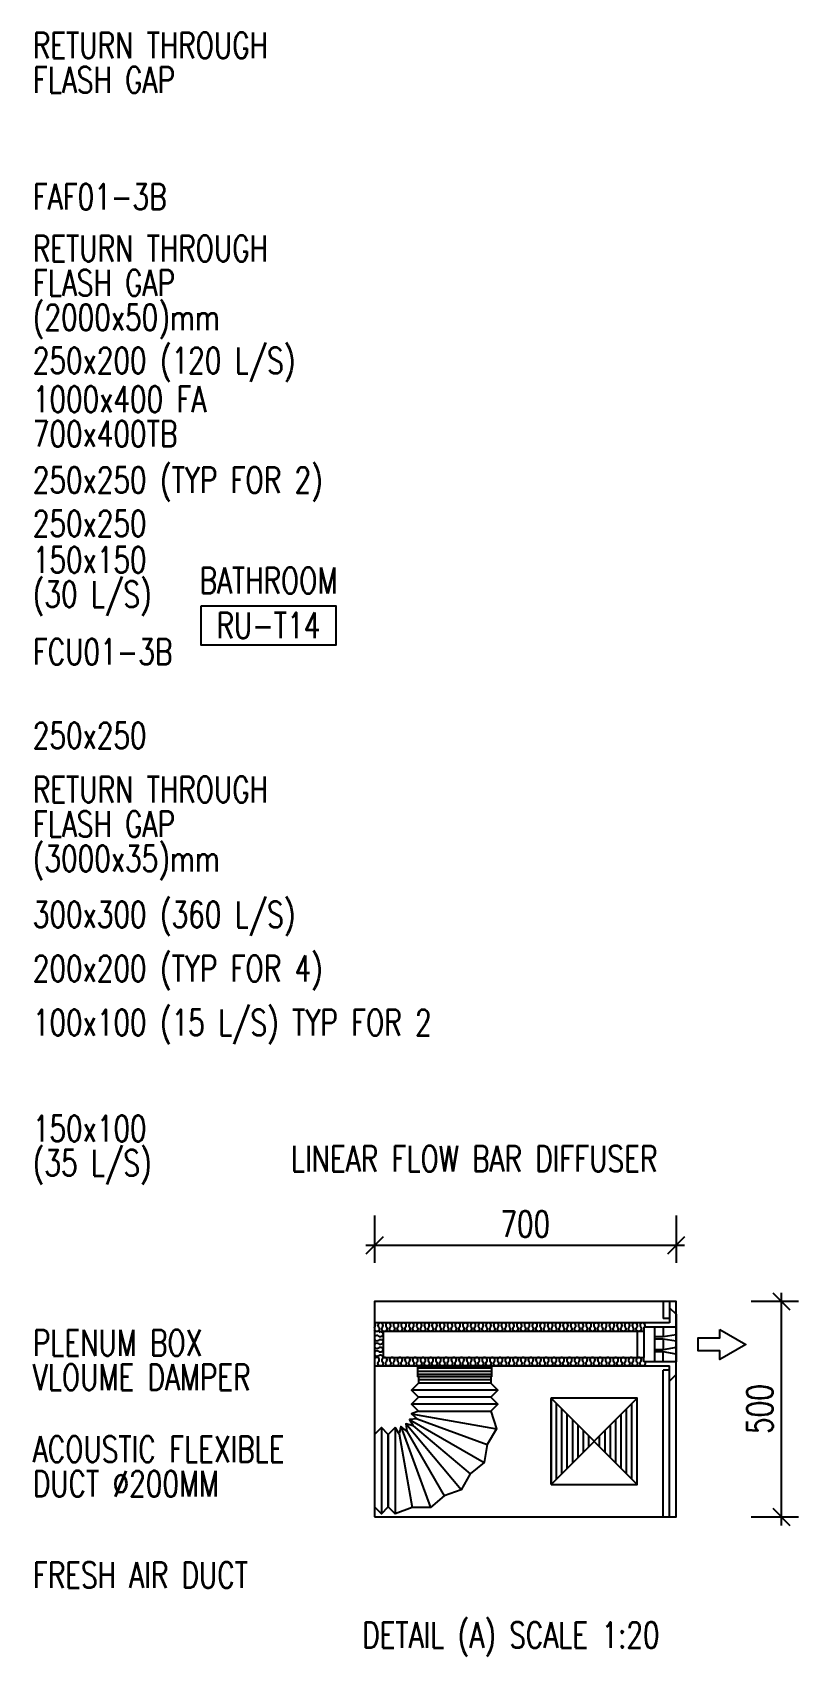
# Model space of a CAD drawing. Header units: millimetres. Extents: x 8426 to 52612, y 34067 to 55672.
# Drawn here: x 43722 to 52612, y 34067 to 52911 of the extents above; entities that cross this region are included whole.
import ezdxf
from ezdxf.enums import TextEntityAlignment as Align

# ---------------------------------------------------------------- set-up
doc = ezdxf.new("R2010")
doc.units = ezdxf.units.MM
doc.layers.add('AGRMNANT', color=1, linetype='Continuous', lineweight=25)
doc.layers.add('AGRMNONT', color=1, linetype='Continuous', lineweight=25)
for name, color, linetype in [('RU-MD03XXB1$0$MDXXXXXG', 2, 'Continuous'), ('RU-MD03XXB1$0$MDXXXXXT', 11, 'Continuous'), ('RU-MD03XXB1$0$MPVENRNT', 4, 'Continuous'), ('RU-MD03XXB1$0$MPVENSNT', 11, 'Continuous'), ('RU-MD03XXB1$0$MPVRNENT', 3, 'Continuous')]:
    doc.layers.add(name, color=color, linetype=linetype)
doc.styles.add('RU-MD03XXB1$0$Standard', font='simplex.shx', dxfattribs={"width": 0.75})
doc.styles.add('SS', font='SIMPLEX.SHX', dxfattribs={"width": 0.75, "height": 3.5})
doc.styles.add('SS-1', font='simplex.shx', dxfattribs={"width": 0.75, "height": 3, "bigfont": 'B1NASKH.shx'})
doc.styles.add('SS-100', font='simplex.shx', dxfattribs={"width": 0.75, "height": 300, "bigfont": 'B1NASKH.shx'})
doc.dimstyles.new('RU-MD03XXB1$0$1-20', dxfattribs={"dimtxt": 300, "dimasz": 100, "dimexe": 0, "dimexo": 0, "dimgap": 100, "dimtad": 1, "dimdec": 0, "dimlfac": 0.2, "dimrnd": 1, "dimzin": 12, "dimdsep": 46, "dimtxsty": 'RU-MD03XXB1$0$Standard', "dimblk1": 'RU-MD03XXB1$0$tick2', "dimblk2": 'RU-MD03XXB1$0$tick1', "dimsah": 1, "dimcen": -1, "dimse1": 1, "dimse2": 1, "dimclrd": 256, "dimclre": 9, "dimclrt": 256, "dimadec": 0, "dimazin": 3, "dimtfac": 1, "dimtdec": 0, "dimtix": 1, "dimtmove": 2, "dimatfit": 3, "dimfxl": 0, "dimtolj": 1, "dimtzin": 0, "dimlwd": -1, "dimarcsym": 0})

# ---------------------------------------------------------------- blocks, each defined once
blk = doc.blocks.new('S-TEXT')
at = {"style": 'SS-100', "width": 0.75}
for tag, p in [('R-NA1', (0, 4.25)), ('R-NA2', (0, 0))]:
    blk.add_attdef(tag, text='', height=3, dxfattribs=at).set_placement(p, align=Align.MIDDLE)
blk = doc.blocks.new('ROOM NO.3')
at = {"linetype": 'Continuous'}
blk.add_lwpolyline([(-114723, 82043), (-114723, 81593), (-113153, 81593), (-113153, 82043)], close=True, dxfattribs=at)
at = {"style": 'SS-1', "width": 0.75, "flags": 1}
for tag, p in [('CEILING-FINISH', (-113938, 86807)), ('WALL-FINISH', (-113938, 86307)), ('SKIRTING-FINISH', (-113938, 85807)), ('FLOOR-FINISH', (-113938, 85307)), ('ACTUAL-AREA', (-113938, 84801)), ('TOR-AREA', (-113938, 84294)), ('PEOPLE-NO.', (-113938, 83787)), ('DEPT-NAME', (-113938, 83292)), ('RM-NAME', (-113938, 82288))]:
    blk.add_attdef(tag, text='', height=300, dxfattribs=at).set_placement(p, align=Align.MIDDLE)
at = {"linetype": 'Continuous', "style": 'SS', "width": 0.75, "flags": 4}
blk.add_attdef('RM-NO', text='', height=300, dxfattribs=at).set_placement((-113938, 81818), align=Align.MIDDLE)
blk = doc.blocks.new('RU-MD03XXB1$0$tick2')
at = {"linetype": 'ByBlock'}
for p, q in [((0, 3.5), (0, -2)), ((1, 1), (-1, -1)), ((1, 0), (-1, 0))]:
    blk.add_line(p, q, dxfattribs=at)
blk = doc.blocks.new('RU-MD03XXB1$0$tick1')
at = {"linetype": 'ByBlock'}
for p, q in [((0, -3.5), (0, 2)), ((-1, -1), (1, 1)), ((-1, 0), (1, 0))]:
    blk.add_line(p, q, dxfattribs=at)
blk = doc.blocks.new('*D237')
at = {"layer": 'DEFPOINTS', "color": 0}
for p in [(47690, 38835), (47690, 38188), (51190, 38188)]:
    blk.add_point(p, dxfattribs=at)
at = {"layer": 'RU-MD03XXB1$0$MDXXXXXT'}
blk.add_line((51090, 38835), (47790, 38835), dxfattribs=at)
at = {"layer": 'RU-MD03XXB1$0$MDXXXXXT', "xscale": 100, "yscale": 100, "zscale": 100, "rotation": 180}
blk.add_blockref('RU-MD03XXB1$0$tick1', (47690, 38835), dxfattribs=at)
at = {"layer": 'RU-MD03XXB1$0$MDXXXXXT', "xscale": 100, "yscale": 100, "zscale": 100}
blk.add_blockref('RU-MD03XXB1$0$tick2', (51190, 38835), dxfattribs=at)
at = {"layer": 'RU-MD03XXB1$0$MDXXXXXT', "insert": (49440, 39085), "char_height": 300, "attachment_point": 5, "style": 'RU-MD03XXB1$0$Standard'}
blk.add_mtext('\\A1;700', dxfattribs=at)
blk = doc.blocks.new('*D238')
at = {"layer": 'DEFPOINTS', "color": 0}
for p in [(51190, 38188), (51190, 35688), (52412, 35688)]:
    blk.add_point(p, dxfattribs=at)
at = {"layer": 'RU-MD03XXB1$0$MDXXXXXT'}
blk.add_line((52412, 38088), (52412, 35788), dxfattribs=at)
at = {"layer": 'RU-MD03XXB1$0$MDXXXXXT', "xscale": 100, "yscale": 100, "zscale": 100}
for name, p, rotation in [('RU-MD03XXB1$0$tick2', (52412, 38188), 90), ('RU-MD03XXB1$0$tick1', (52412, 35688), 270)]:
    blk.add_blockref(name, p, dxfattribs=dict(at, rotation=rotation))
at = {"layer": 'RU-MD03XXB1$0$MDXXXXXT', "insert": (52162, 36938), "char_height": 300, "attachment_point": 5, "rotation": 90, "style": 'RU-MD03XXB1$0$Standard'}
blk.add_mtext('\\A1;500', dxfattribs=at)

msp = doc.modelspace()

# ---------------------------------------------------------------- hatches: boundary and pattern name
at = {"layer": 'RU-MD03XXB1$0$MDXXXXXG'}
h = msp.add_hatch(dxfattribs=at)
h.set_pattern_fill('ANSI31', color=1, scale=500, angle=45, style=0)
h.set_pattern_definition([(90, (6303.79, 29606.77), (-62.5, 1e-14), [])])
h.paths.add_polyline_path([(50240, 36562.8), (50740, 36062.8), (50740, 37062.8)])
h.paths.add_polyline_path([(50240, 36562.8), (49740, 37062.8), (49740, 36062.8)])

# ---------------------------------------------------------------- linework, layer by layer
at = {"layer": 'AGRMNONT'}
msp.add_lwpolyline([(41480.2, 46538.8, 0, 100, 0), (41763.6, 46538.8, 0, 0, 0), (43284.3, 46538.8, 0, 0, 0), (43284.3, 46031, 0, 0, 0), (45674.9, 46031, 0, 0, 0)], format="xyseb", dxfattribs=at)
at = {"layer": 'RU-MD03XXB1$0$MDXXXXXG'}
for p, q in [((51040, 38187.8), (51040, 37987.8)), ((51115, 38187.8), (51115, 37987.8)), ((51115, 38112.8), (51190, 38037.8)), ((47690, 37937.8), (47690, 37437.8)), ((51115, 37937.8), (47690, 37937.8)), ((51190, 37887.8), (50815, 37887.8)), ((50815, 37887.8), (50815, 37837.8)), ((51115, 37987.8), (51040, 37987.8)), ((51115, 37987.8), (51115, 37937.8)), ((51190, 38037.8), (51190, 37887.8)), ((47790, 37837.8), (47790, 37537.8)), ((50815, 37837.8), (47790, 37837.8)), ((47790, 37537.8), (50815, 37537.8)), ((50815, 37487.8), (50815, 37537.8)), ((47690, 37437.8), (51115, 37437.8)), ((51190, 37487.8), (50815, 37487.8)), ((51040, 35687.8), (51040, 37387.8)), ((51115, 37387.8), (51040, 37387.8)), ((51115, 37387.8), (51115, 37437.8)), ((51115, 35687.8), (51115, 37387.8)), ((51115, 37262.8), (51190, 37337.8)), ((51190, 37337.8), (51190, 37487.8))]:
    msp.add_line(p, q, dxfattribs=at)
at = {"layer": 'RU-MD03XXB1$0$MDXXXXXG', "color": 2}
for p, q in [((50940, 37887.8), (50940, 37487.8)), ((51190, 37887.8), (51190, 37487.8)), ((50740, 37837.8), (50740, 37537.8)), ((50815, 37837.8), (50815, 37537.8)), ((51040, 37774.3), (50940, 37774.3)), ((51040, 37749.3), (50940, 37749.3)), ((51190, 37799.3), (51040, 37774.3)), ((51190, 37724.3), (51040, 37749.3)), ((51190, 37699.3), (51190, 37799.3)), ((51040, 37626.2), (50940, 37626.2)), ((51040, 37601.2), (50940, 37601.2)), ((51190, 37651.2), (51040, 37626.2)), ((51190, 37576.2), (51040, 37601.2)), ((51190, 37436.8), (51190, 37536.8))]:
    msp.add_line(p, q, dxfattribs=at)
at = {"layer": 'RU-MD03XXB1$0$MDXXXXXG', "color": 3}
for p, q in [((51040, 37887.8), (51040, 37774.3)), ((51040, 37749.3), (51040, 37626.2)), ((51040, 37487.8), (51040, 37601.2)), ((49050.3, 37437.8), (48191, 37437.8)), ((48191, 37437.8), (48191, 37312.8)), ((49050.3, 37312.8), (48191, 37312.8)), ((48201.4, 37312.8), (48201.4, 37237.8)), ((49039.9, 37312.8), (49039.9, 37237.8)), ((49050.3, 37437.8), (49050.3, 37312.8)), ((49039.9, 37237.8), (48201.4, 37237.8)), ((48698.6, 36001.5), (48055.8, 36767.5)), ((48098.7, 36818.6), (48964.7, 36318.6)), ((48121.5, 36881.4), (49106.3, 36707.7)), ((48185.1, 36822.7), (48998.4, 36526.7)), ((47932.2, 36722.5), (47851.5, 36641.8)), ((47851.5, 36641.8), (47851.5, 35803.3)), ((47932.2, 36722.5), (47932.2, 35722.5)), ((47978.9, 36649.7), (48129.2, 35797.4)), ((47998, 36734.1), (48340, 35794.4)), ((48066.8, 36681.7), (48499.5, 35932.2)), ((48138.4, 36741.8), (48801.3, 36185.5)), ((47851.5, 35803.3), (47932.2, 35722.5))]:
    msp.add_line(p, q, dxfattribs=at)
at = {"layer": 'RU-MD03XXB1$0$MDXXXXXG', "color": 1}
for p, q in [((49050.3, 37412.8), (48191, 37412.8)), ((49050.3, 37375.3), (48191, 37375.3)), ((49050.3, 37337.8), (48191, 37337.8)), ((49039.9, 37275.3), (48201.4, 37275.3))]:
    msp.add_line(p, q, dxfattribs=at)
at = {"layer": 'RU-MD03XXB1$0$MDXXXXXG', "color": 7}
for p, q in [((49740, 36062.8), (50740, 37062.8)), ((50740, 36062.8), (49740, 37062.8))]:
    msp.add_line(p, q, dxfattribs=at)
at = {"layer": 'RU-MD03XXB1$0$MDXXXXXG', "color": 1}
msp.add_lwpolyline([(47690, 35687.8), (51190, 35687.8), (51190, 38187.8), (47690, 38187.8)], close=True, dxfattribs=at)
at = {"layer": 'RU-MD03XXB1$0$MDXXXXXG', "color": 8}
for points in [[(50824.8, 37887.8, 2.236068), (50780.1, 37887.8, -2.236068), (50735.4, 37887.8, 2.236068), (50690.6, 37887.8, -2.236068), (50645.9, 37887.8, 2.236068), (50601.2, 37887.8, -2.236068), (50556.5, 37887.8, 2.236068), (50511.8, 37887.8, -2.236068), (50467, 37887.8, 2.236068), (50422.3, 37887.8, -2.236068), (50377.6, 37887.8, 2.236068), (50332.9, 37887.8, -2.236068), (50288.1, 37887.8, 2.236068), (50243.4, 37887.8, -2.236068), (50198.7, 37887.8, 2.236068), (50154, 37887.8, -2.236068), (50109.3, 37887.8, 2.236068), (50064.5, 37887.8, -2.236068), (50019.8, 37887.8, 2.236068), (49975.1, 37887.8, -2.236068), (49930.4, 37887.8, 2.236068), (49885.7, 37887.8, -2.236068), (49840.9, 37887.8, 2.236068), (49796.2, 37887.8, -2.236068), (49751.5, 37887.8, 2.236068), (49706.8, 37887.8, -2.236068), (49662, 37887.8, 2.236068), (49617.3, 37887.8, -2.236068), (49572.6, 37887.8, 2.236068), (49527.9, 37887.8, -2.236068), (49483.2, 37887.8, 2.236068), (49438.4, 37887.8, -2.236068), (49393.7, 37887.8, 2.236068), (49349, 37887.8, -2.236068), (49304.3, 37887.8, 2.236068), (49259.6, 37887.8, -2.236068), (49214.8, 37887.8, 2.236068), (49170.1, 37887.8, -2.236068), (49125.4, 37887.8, 2.236068), (49080.7, 37887.8, -2.236068), (49035.9, 37887.8, 2.236068), (48991.2, 37887.8, -2.236068), (48946.5, 37887.8, 2.236068), (48901.8, 37887.8, -2.236068), (48857.1, 37887.8, 2.236068), (48812.3, 37887.8, -2.236068), (48767.6, 37887.8, 2.236068), (48722.9, 37887.8, -2.236068), (48678.2, 37887.8, 2.236068), (48633.5, 37887.8, -2.236068), (48588.7, 37887.8, 2.236068), (48544, 37887.8, -2.236068), (48499.3, 37887.8, 2.236068), (48454.6, 37887.8, -2.236068), (48409.8, 37887.8, 2.236068), (48365.1, 37887.8, -2.236068), (48320.4, 37887.8, 2.236068), (48275.7, 37887.8, -2.236068), (48231, 37887.8, 2.236068), (48186.2, 37887.8, -2.236068), (48141.5, 37887.8, 2.236068), (48096.8, 37887.8, -2.236068), (48052.1, 37887.8, 2.236068), (48007.4, 37887.8, -2.236068), (47962.6, 37887.8, 2.236068), (47917.9, 37887.8, -2.236068), (47873.2, 37887.8, 2.236068), (47828.5, 37887.8, -2.236068), (47783.7, 37887.8, 2.236068), (47739, 37887.8, -1.137232), (47690, 37854.1, -1.137232)], [(47690, 37881.4, -0.0642101), (47694.3, 37887.8, 0.4394707), (47690, 37931.7)], [(47740, 37828.4, -2.236068), (47740, 37783.7, 2.236068), (47740, 37739, -2.236068), (47740, 37694.3, 2.236068), (47740, 37649.6, -2.236068), (47740, 37604.8, 2.236068), (47740, 37560.1, -0.6482315), (47790, 37537.8)], [(50824.8, 37487.8, -2.236068), (50780.1, 37487.8, 2.236068), (50735.4, 37487.8, -2.236068), (50690.6, 37487.8, 2.236068), (50645.9, 37487.8, -2.236068), (50601.2, 37487.8, 2.236068), (50556.5, 37487.8, -2.236068), (50511.8, 37487.8, 2.236068), (50467, 37487.8, -2.236068), (50422.3, 37487.8, 2.236068), (50377.6, 37487.8, -2.236068), (50332.9, 37487.8, 2.236068), (50288.1, 37487.8, -2.236068), (50243.4, 37487.8, 2.236068), (50198.7, 37487.8, -2.236068), (50154, 37487.8, 2.236068), (50109.3, 37487.8, -2.236068), (50064.5, 37487.8, 2.236068), (50019.8, 37487.8, -2.236068), (49975.1, 37487.8, 2.236068), (49930.4, 37487.8, -2.236068), (49885.7, 37487.8, 2.236068), (49840.9, 37487.8, -2.236068), (49796.2, 37487.8, 2.236068), (49751.5, 37487.8, -2.236068), (49706.8, 37487.8, 2.236068), (49662, 37487.8, -2.236068), (49617.3, 37487.8, 2.236068), (49572.6, 37487.8, -2.236068), (49527.9, 37487.8, 2.236068), (49483.2, 37487.8, -2.236068), (49438.4, 37487.8, 2.236068), (49393.7, 37487.8, -2.236068), (49349, 37487.8, 2.236068), (49304.3, 37487.8, -2.236068), (49259.6, 37487.8, 2.236068), (49214.8, 37487.8, -2.236068), (49170.1, 37487.8, 2.236068), (49125.4, 37487.8, -2.236068), (49080.7, 37487.8, 2.236068), (49035.9, 37487.8, -2.236068), (48991.2, 37487.8, 2.236068), (48946.5, 37487.8, -2.236068), (48901.8, 37487.8, 2.236068), (48857.1, 37487.8, -2.236068), (48812.3, 37487.8, 2.236068), (48767.6, 37487.8, -2.236068), (48722.9, 37487.8, 2.236068), (48678.2, 37487.8, -2.236068), (48633.5, 37487.8, 2.236068), (48588.7, 37487.8, -2.236068), (48544, 37487.8, 2.236068), (48499.3, 37487.8, -2.236068), (48454.6, 37487.8, 2.236068), (48409.8, 37487.8, -2.236068), (48365.1, 37487.8, 2.236068), (48320.4, 37487.8, -2.236068), (48275.7, 37487.8, 2.236068), (48231, 37487.8, -2.236068), (48186.2, 37487.8, 2.236068), (48141.5, 37487.8, -2.236068), (48096.8, 37487.8, 2.236068), (48052.1, 37487.8, -2.236068), (48007.4, 37487.8, 2.236068), (47962.6, 37487.8, -2.236068), (47917.9, 37487.8, 2.236068), (47873.2, 37487.8, -2.236068), (47828.5, 37487.8, 2.236068), (47783.7, 37487.8, -2.236068), (47739, 37487.8, 1.137232), (47690, 37521.4, 1.137232)]]:
    msp.add_lwpolyline(points, format="xyb", dxfattribs=at)
msp.add_lwpolyline([(51697.2, 37862.8), (52000.3, 37687.8), (51697.2, 37512.8), (51697.2, 37612.8), (51447.2, 37612.8), (51447.2, 37762.8), (51697.2, 37762.8)], close=True, dxfattribs=at)
at = {"layer": 'RU-MD03XXB1$0$MDXXXXXG', "color": 3}
for points in [[(48201.4, 37237.8), (48120.6, 37157), (48201.4, 37076.3)], [(49120.6, 37157), (48120.6, 37157)], [(49039.9, 37237.8), (48201.4, 37237.8)], [(49039.9, 37237.8), (49120.6, 37157), (49039.9, 37076.3)], [(49120.6, 36995.5), (48120.6, 36995.5)], [(49039.9, 36914.8), (49106.3, 36707.7), (48998.4, 36526.7), (48964.7, 36318.6), (48801.3, 36185.5), (48698.6, 36001.5), (48499.5, 35932.2), (48340, 35794.4), (48129.2, 35797.4), (47932.2, 35722.5)], [(48201.4, 36914.8), (48121.5, 36881.4), (48185.1, 36822.7), (48098.7, 36818.6), (48138.4, 36741.8), (48055.8, 36767.5), (48066.8, 36681.7), (47998, 36734.1), (47978.9, 36649.7), (47932.2, 36722.5)], [(47770.7, 36722.5), (47770.7, 35722.5)]]:
    msp.add_lwpolyline(points, dxfattribs=at)
for points in [[(48201.4, 37076.3), (48120.6, 36995.5), (48201.4, 36914.8), (49039.9, 36914.8), (49120.6, 36995.5), (49039.9, 37076.3)], [(47690, 35803.3), (47770.7, 35722.5), (47851.5, 35803.3), (47851.5, 36641.8), (47770.7, 36722.5), (47690, 36641.8)]]:
    msp.add_lwpolyline(points, close=True, dxfattribs=at)
at = {"layer": 'RU-MD03XXB1$0$MDXXXXXG', "color": 7}
msp.add_lwpolyline([(49740, 36062.8), (50740, 36062.8), (50740, 37062.8), (49740, 37062.8)], close=True, dxfattribs=at)
at = {"layer": 'RU-MD03XXB1$0$MDXXXXXT', "color": 1}
for points in [[(51190, 37687.8, 0, 100, 0), (51402.1, 37899.9, 0, 0, 0), (51928.3, 38426.1, 0, 0, 0), (51928.3, 39841.8, 0, 0, 0), (51640.2, 39841.8, 0, 0, 0)], [(47690, 37687.8, 0, 100, 0), (47390, 37687.8, 0, 0, 0), (45948.7, 37687.8, 0, 0, 0)], [(48120.6, 36995.5, 0, 100, 0), (47820.6, 36995.5, 0, 0, 0), (47368.9, 36995.5, 0, 0, 0), (47368.9, 36489.6, 0, 0, 0), (47138, 36489.6, 0, 0, 0)], [(50240, 36062.8, 0, 100, 0), (50240, 35762.8, 0, 0, 0), (50240, 35011.6, 0, 0, 0), (46736.9, 35011.6, 0, 0, 0)]]:
    msp.add_lwpolyline(points, format="xyseb", dxfattribs=at)

# ---------------------------------------------------------------- block references
at = {"layer": 'AGRMNANT', "xscale": 100, "yscale": 100, "zscale": 100, "rotation": 9.40134851601926e-07}
msp.add_blockref('S-TEXT', (46459.9, 46552.6), dxfattribs=at).add_auto_attribs({'R-NA2': 'BATHROOM'})
at = {"layer": 'AGRMNONT'}
ref = msp.add_blockref('ROOM NO.3', (160397.5, -35787.2), dxfattribs=at)
ref.add_attrib('RM-NO', 'RU-T14', dxfattribs={"layer": '0', "linetype": 'Continuous', "height": 300, "style": 'SS', "width": 0.75}).set_placement((46459.9, 46031), align=Align.MIDDLE)

# ---------------------------------------------------------------- texts
at = {"layer": 'RU-MD03XXB1$0$MDXXXXXT', "style": 'RU-MD03XXB1$0$Standard', "width": 0.75}
for s, p in [('LINEAR FLOW BAR DIFFUSER', (46720.8, 39693)), ('PLENUM BOX', (43725.5, 37557)), ('VLOUME DAMPER', (43725.5, 37157)), ('ACOUSTIC FLEXIBLE', (43725.5, 36321.8)), ('DUCT %%C200MM', (43725.5, 35921.8)), ('FRESH AIR DUCT', (43725.5, 34862.8))]:
    msp.add_text(s, height=300, dxfattribs=at).set_placement(p)
at = {"layer": 'RU-MD03XXB1$0$MDXXXXXT', "color": 7, "style": 'RU-MD03XXB1$0$Standard', "width": 0.75}
msp.add_text('DETAIL (A) SCALE 1:20', height=300, dxfattribs=at).set_placement((47547.2, 34166.6))
at = {"layer": 'RU-MD03XXB1$0$MPVENRNT', "style": 'RU-MD03XXB1$0$Standard', "width": 0.75}
for s, p in [('RETURN THROUGH', (43725.5, 52610.8)), ('FLASH GAP', (43725.5, 52210.8)), ('RETURN THROUGH', (43725.5, 50255.2)), ('FLASH GAP', (43725.5, 49855.2)), ('(2000x50)mm', (43725.5, 49455.2)), ('250x250', (43725.5, 47064)), ('250x250', (43725.5, 44602.5)), ('RETURN THROUGH', (43725.5, 43975.8)), ('FLASH GAP', (43725.5, 43575.8)), ('(3000x35)mm', (43725.5, 43175.8))]:
    msp.add_text(s, height=300, dxfattribs=at).set_placement(p)
at = {"layer": 'RU-MD03XXB1$0$MPVENSNT', "color": 7, "style": 'RU-MD03XXB1$0$Standard', "width": 0.75}
for s, p in [('FAF01-3B', (43725.5, 50855.2)), ('FCU01-3B', (43725.5, 45575.8))]:
    msp.add_text(s, height=300, dxfattribs=at).set_placement(p)
at = {"layer": 'RU-MD03XXB1$0$MPVENSNT', "style": 'RU-MD03XXB1$0$Standard', "width": 0.75}
for s, p in [('250x200 (120 L/S)', (43725.5, 48955.2)), ('1000x400 FA', (43725.5, 48505.2)), ('700x400TB', (43725.5, 48105.2)), ('250x250 (TYP FOR 2)', (43725.5, 47568.2)), ('150x150', (43725.5, 46642.4)), ('(30 L/S)', (43725.5, 46242.4)), ('300x300 (360 L/S)', (43725.5, 42527.3)), ('200x200 (TYP FOR 4)', (43725.5, 41900.3)), ('100x100 (15 L/S) TYP FOR 2', (43725.5, 41273.3))]:
    msp.add_text(s, height=300, dxfattribs=at).set_placement(p)
at = {"layer": 'RU-MD03XXB1$0$MPVRNENT', "style": 'RU-MD03XXB1$0$Standard', "width": 0.75}
for s, p in [('150x100', (43725.5, 40044.3)), ('(35 L/S)', (43725.5, 39644.3))]:
    msp.add_text(s, height=300, dxfattribs=at).set_placement(p)

# ---------------------------------------------------------------- dimensions: what is measured, and where the dimension line sits
at = {"layer": 'RU-MD03XXB1$0$MDXXXXXT'}
dim = msp.add_linear_dim(base=(47690, 38834.9), p1=(51190, 38187.8), p2=(47690, 38187.8), dimstyle='RU-MD03XXB1$0$1-20', dxfattribs=at)
dim.commit()
dim.dimension.update_dxf_attribs({"geometry": '*D237', "text_midpoint": (49440, 39084.9)})
dim = msp.add_linear_dim(base=(52411.7, 35687.8), p1=(51190, 38187.8), p2=(51190, 35687.8), angle=90, dimstyle='RU-MD03XXB1$0$1-20', dxfattribs=at)
dim.commit()
dim.dimension.update_dxf_attribs({"geometry": '*D238', "text_midpoint": (52161.7, 36937.8)})

doc.saveas('drawing.dxf')
